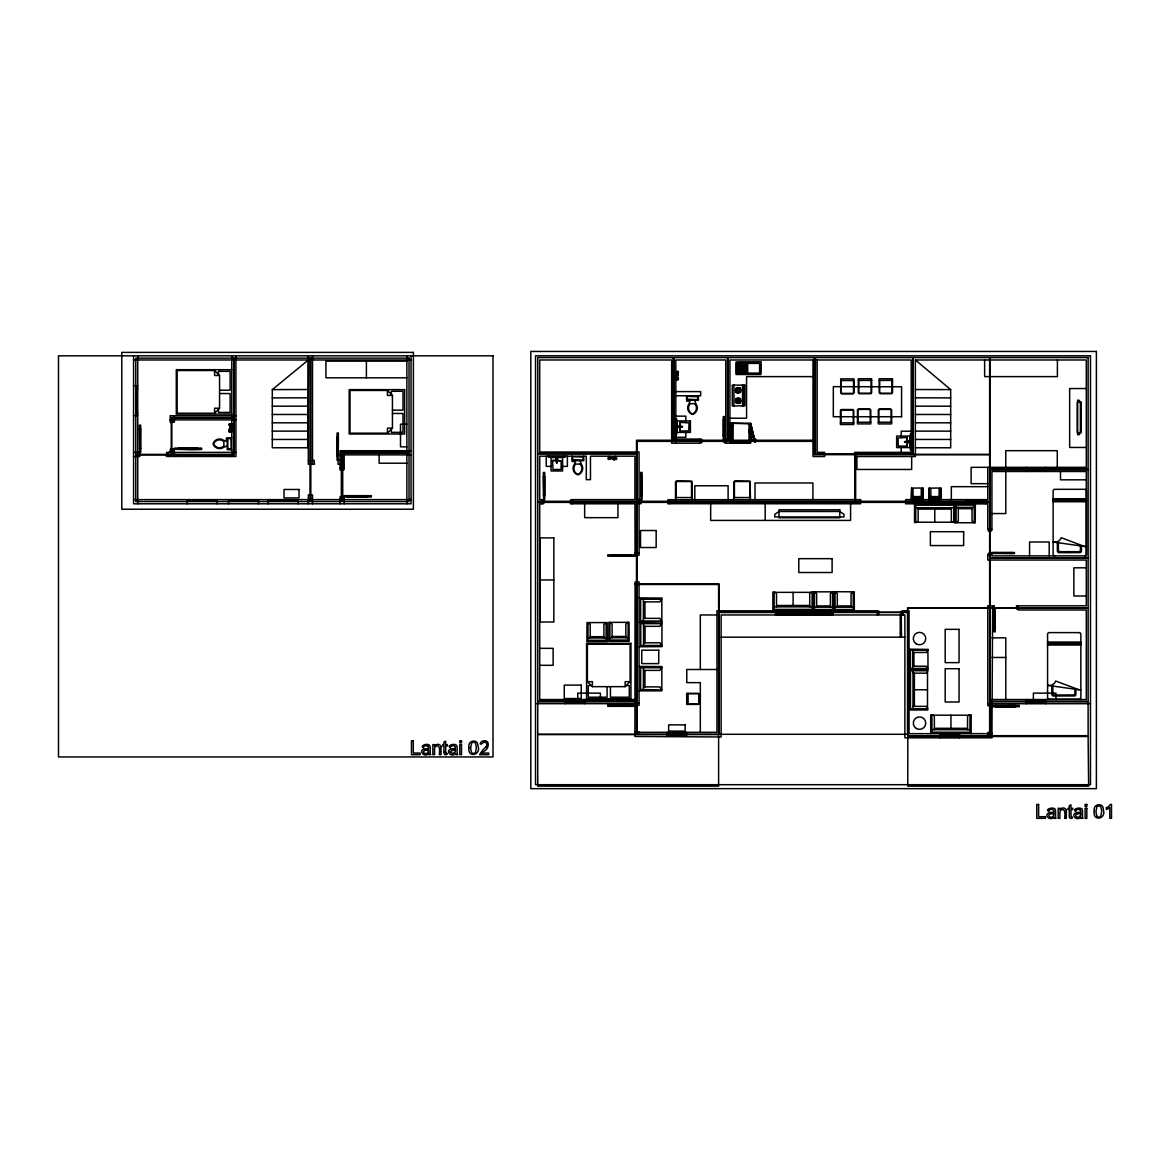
<?xml version="1.0" encoding="UTF-8"?>
<svg xmlns="http://www.w3.org/2000/svg" width="1170" height="1170" viewBox="0 0 1170 1170"><rect width="100%" height="100%" fill="white"/><g stroke="black" fill="none" stroke-linecap="round" stroke-linejoin="round"><path stroke-width="1.5" d="M912.98 708.757L912.98 670.746M914.37 706.358L914.384 673.159M914.53 522.683L914.53 503.773M915.744 522.683L915.759 505.191L953.769 505.206L953.755 522.683M918.157 507.707L918.157 521.162L917.061 522.215M927.488 708.771L927.503 670.746M930.72 733.634L930.72 714.738M931.934 714.738L931.934 732.215L969.945 732.23L969.959 714.738M934.347 729.7L934.347 716.289L933.25 715.192M934.757 522.229L934.757 509.111M950.947 728.31L950.947 715.192M951.356 507.721L951.356 521.177L952.482 522.229M954.983 522.683L954.983 503.787L955.13 522.888L956.095 522.61L956.095 505.089L974.244 505.089L974.244 522.61L975.21 522.888L975.356 503.787M967.546 729.714L967.546 716.259L968.687 715.206M971.158 733.648L971.173 714.738M927.488 672.063L926.406 673.159L912.98 673.159M739.659 401.164L738.431 399.248M556.101 458.933L557.534 458.64L557.242 461.96L556.101 458.655L557.578 458.713M552.533 460.6L553.03 469.579L561.059 469.404L561.205 460.834L552.62 460.453L561.191 460.673M738.065 391.774C733.751 388.63 742.701 388.835 738.431 391.774M606.148 622.645L606.133 640.283L587.984 640.283L587.984 622.762L587.018 622.484L586.872 641.584L607.245 641.584L607.172 622.557L587.954 622.615M813.325 591.976L813.325 610.813L813.472 591.698L814.452 591.976L814.452 609.497L832.587 609.497L832.587 591.976L833.567 591.698L833.698 610.813M922.677 488.036L922.589 498.727L911.708 498.727L911.664 488.095L923.057 488.007L923.262 499.502L911.035 499.502L911.62 488.036M940.475 488.095L940.431 498.727L929.55 498.727L928.965 488.036L928.878 499.502L941.104 499.502L941.016 488.036L929.536 488.124M231.777 424.008L229.495 424.286M678.103 372.806C675.075 373.771 675.075 371.036 678.103 371.972M575.625 460.688L574.499 464.08A6.859 6.859 0 0 0 577.293 474.698A2.252 2.252 0 0 0 578.477 474.698A6.859 6.859 0 0 0 581.271 464.08L580.144 460.688M690.227 400.272L689.101 403.65A6.859 6.859 0 0 0 691.894 414.282A2.252 2.252 0 0 0 693.064 414.282A6.859 6.859 0 0 0 695.857 403.65L694.731 400.272M739.513 401.178L738.211 402.041L737.115 401.076M738.372 399.379L736.968 401.091M557.359 459.152C556.861 456.007 556.364 463.481 557.432 459.342M428.235 751.974C426.333 756.273 420.176 750.921 425.719 750.292A13.864 13.864 0 0 0 428.512 749.678L428.498 750.262A4.373 4.373 0 0 1 428.264 751.988M1053.819 813.325A13.864 13.864 0 0 1 1051.026 813.881C1045.688 814.437 1051.216 820.053 1053.541 815.607M1080.744 813.896L1080.744 813.282A13.864 13.864 0 0 1 1077.95 813.881C1072.597 814.437 1078.17 819.951 1080.466 815.607M628.173 622.235L628.027 640.048L609.877 640.048L609.877 622.513L608.912 622.235L608.766 641.35L629.138 641.35L629.065 622.308L609.848 622.381M1080.363 815.782L1080.422 815.695A4.373 4.373 0 0 0 1080.685 813.91M680.94 426.246L682.578 426.684L680.955 427.138M906.063 442.304L904.454 441.763L906.077 441.368M471.642 743.169L470.764 747.03A23.576 23.576 0 0 0 470.808 749.414L471.554 752.383A2.501 2.501 0 0 0 475.62 752.456M475.503 752.383L476.292 748.654A24.307 24.307 0 0 0 476.248 746.27L475.503 743.301A2.413 2.413 0 0 0 471.51 743.067M485.813 747.06C488.08 745.334 486.574 741.341 483.619 742.248C481.206 745.334 478.223 744.471 482.04 741.239C490.713 738.255 489.586 749.707 483.122 751.667A6.727 6.727 0 0 0 481.908 753.027L488.724 753.041L488.724 754.679L479.554 754.679L483.108 749.56A25.652 25.652 0 0 0 485.842 747.074M556.408 461.872L556.847 462.867L557.242 461.858M556.394 461.521L556.847 463.159L557.271 461.521M214.578 413.244L219.565 408.242L219.565 375.511L214.578 370.524L177.123 370.524L177.123 413.244L214.578 413.244L214.578 408.242L219.565 408.242M387.445 433.178L392.447 428.176L392.447 395.445L387.445 390.458L350.005 390.458L350.005 433.178L387.445 433.178L387.445 428.176L392.447 428.176M735.988 392.564L736.793 391.774M739.718 388.835L740.522 388.045M735.988 402.977L736.793 402.173M739.718 399.248L740.522 398.443M639.2 646.791L662.132 646.615L661.796 645.445L640.765 645.445L640.765 623.668L661.796 623.668L661.664 622.338M625.131 686.658L630.118 681.671L630.118 644.217L587.398 644.217L587.398 681.671L592.4 686.658L625.131 686.658L625.131 681.671L630.118 681.671M905.755 442.231C908.139 444.293 910.991 440.447 908.812 442.553M272.303 389.61L308.368 359.98L307.988 447.774L272.303 447.774L272.303 389.61L308.236 389.522M678.308 427.43L682.271 426.553L677.971 426.026M905.565 441.485C902.245 442.786 910.86 440.622 908.827 441.09M680.062 422.355L680.223 431.043L688.823 430.896L688.998 422.867L680.106 422.341L680.121 431.057M678.761 426.085C682.914 427.693 674.227 427.489 678.659 426.202M639.069 622.338L662.074 621.928L661.664 621.007L640.634 621.007L640.634 599.23L661.664 599.23L662.001 598.06L639.069 597.885M661.928 623.654L661.957 645.489M639.069 690.856L661.664 690.856L662.074 689.934L640.634 689.51L640.634 667.748L661.664 667.748L662.001 666.578L639.069 666.403M927.942 709.985L909.031 709.985L909.046 669.533L928.088 669.459L927.883 668.421L910.348 668.421L910.348 650.271L927.883 650.271L928.205 649.394L909.046 649.16M906.896 446.179L907.174 437.638L906.911 446.194L898.209 446.048L898.033 438.004L906.925 437.478M908.286 441.397L909.265 441.675L908.476 442.172M227.258 446.048L223.88 447.174A6.859 6.859 0 0 1 213.247 444.381A2.252 2.252 0 0 1 213.247 443.211A6.859 6.859 0 0 1 223.88 440.417L227.258 441.543M753.86 441.192L754.665 440.988L750.189 424.257L749.385 424.476L753.86 441.192L751.535 441.397L749.092 431.35M609.892 456.943L609.468 457.836M927.883 650.271L928.015 668.45M810.839 592.356L809.713 593.38L809.713 606.879M908.198 441.412L906.194 441.982L908.256 442.421M425.471 748.888L424.885 748.976A8.19 8.19 0 0 0 423.862 749.166C418.392 749.955 424.066 758.467 428.644 753.451A3.671 3.671 0 0 0 428.98 754.694L430.765 754.679A3.715 3.715 0 0 1 430.297 753.29A15.4 15.4 0 0 1 430.253 752.222M452.395 748.888L451.81 748.976A8.19 8.19 0 0 0 450.801 749.166C444.863 751.008 451.796 758.131 455.569 753.451A3.671 3.671 0 0 0 455.905 754.694L457.689 754.679A3.715 3.715 0 0 1 457.236 753.29A15.4 15.4 0 0 1 457.178 752.222L457.148 747.674A7.386 7.386 0 0 0 457.06 746.548C456.622 742.072 445.478 745.612 450.406 747.732M1050.777 812.536L1050.09 812.623A8.19 8.19 0 0 0 1049.168 812.799C1043.187 814.89 1050.338 821.691 1053.951 817.084A3.671 3.671 0 0 0 1054.287 818.327L1056.071 818.327A3.715 3.715 0 0 1 1055.618 816.923A15.4 15.4 0 0 1 1055.559 815.856L1055.53 811.322A7.386 7.386 0 0 0 1055.442 810.181C1055.589 806.057 1043.903 808.85 1048.773 811.366M1077.702 812.536L1077.014 812.623A8.19 8.19 0 0 0 1076.107 812.799C1070.243 814.437 1076.97 821.852 1080.875 817.084A3.671 3.671 0 0 0 1081.212 818.327L1082.996 818.327A3.715 3.715 0 0 1 1082.543 816.923A15.4 15.4 0 0 1 1082.484 815.856L1082.455 811.322A7.386 7.386 0 0 0 1082.382 810.181C1082.718 806.159 1070.813 808.748 1075.713 811.366M753.816 440.944L751.798 441.075L749.063 430.034M272.303 397.888L308.207 397.844M133.57 359.98L411.036 359.98M675.821 443.196L675.821 359.98L725.751 359.98L725.751 443.196L729.919 443.196L729.919 359.98L911.211 359.98L911.211 452.351L854.583 452.351L854.583 456.519L915.364 456.519L915.364 359.98L1086.301 359.98L1086.301 467.327L971.129 467.327L971.129 483.663L987.772 483.663M406.867 361.164L325.947 361.164L325.947 377.808L406.867 377.808M737.407 362.568L759.593 362.568M758.774 363.402L737.246 363.402L737.246 373.113L758.774 373.113M737.246 365.201L746.548 365.201M737.246 365.479L746.548 365.479M737.246 366.4L746.548 366.4M737.246 366.678L746.548 366.678M737.246 367.512L746.548 367.512M737.246 367.789L746.548 367.789M737.246 368.682L746.548 368.682M737.246 368.945L746.548 368.945M231.777 369.691L176.29 369.691L176.29 414.078L231.777 414.078M737.246 369.779L746.548 369.779M737.246 370.056L746.548 370.056M737.246 370.89L746.548 370.89M737.246 371.168L746.548 371.168M676.816 371.694L678.381 371.694L678.381 373.084L676.816 373.084M737.246 372.002L746.548 372.002M737.246 372.279L746.548 372.279L746.548 364.236M675.295 372.382L678.103 372.382M676.494 373.947A5.821 5.821 0 0 0 678.176 373.786L678.176 374.853A5.821 5.821 0 0 0 676.494 374.692L676.626 372.66M737.407 373.947L759.593 373.947M675.821 374.809L677.722 374.809L677.722 376.418L675.821 376.418M219.565 375.511L214.578 375.511L214.578 370.524M813.004 376.623L746.562 376.623L746.562 418.231L729.919 418.231M676.816 378.144L678.381 378.144L678.381 379.519L676.816 379.519M676.816 379.109C674.768 380.133 675.836 376.798 678.103 378.422M675.295 378.831L678.103 378.831M676.816 379.241L678.103 379.241M840.718 380.557L854.027 380.557M858.327 380.411L871.65 380.411M879.211 380.411L892.52 380.411M743.242 385.515L744.076 385.515M133.57 385.705L137.738 385.705M136.071 388.191L137.738 388.191M1086.301 388.542L1069.658 388.542L1069.658 447.452L1086.301 447.452M219.565 390.21L230.11 390.21L230.11 371.358L218.454 371.358L218.454 374.4M675.821 391.599L700.654 391.599L700.654 395.767L675.821 395.767M859.16 393.222L870.816 393.222M880.045 393.222L891.686 393.222M841.552 393.369L853.193 393.369M219.565 393.544L230.11 393.544L230.11 412.41L218.454 412.41L218.454 409.354M859.16 393.72L870.816 393.72M880.045 393.72L891.686 393.72M841.552 393.866L853.193 393.866M392.447 395.445L387.445 395.445L387.445 390.458M743.242 405.493L744.076 405.493M272.303 406.195L308.178 406.166M858.283 408.93L869.924 408.93M879.153 408.93L890.809 408.93M841.259 409.529L852.915 409.529M858.283 409.427L869.924 409.427M879.153 409.427L890.809 409.427M841.259 410.041L852.915 410.041M392.447 410.143L402.992 410.143L402.992 391.292L391.336 391.292L391.336 394.334M136.071 413.171L137.738 413.171M392.447 413.478L402.992 413.478L402.992 432.344L391.336 432.344L391.336 429.288M272.303 414.487L308.134 414.487M915.364 414.487L950.683 414.487M133.57 415.657L137.738 415.657M235.93 415.73L170.206 415.73L170.206 420.483L174.359 420.483M675.821 416.154L685.81 416.154L685.81 420.922M675.821 418.918L676.655 418.918L676.655 434.523L675.821 434.523M170.206 419.898L235.93 419.898M723.265 419.869L724.376 419.869M857.449 422.238L870.758 422.238M878.319 422.238L891.642 422.238M272.303 422.809L308.105 422.809M840.426 422.853L853.749 422.853M915.364 422.809L950.683 422.809M750.54 423.876L730.226 423.218L750.54 423.218L750.54 443.181L730.226 443.181L750.54 442.523M230.782 424.008L229.218 424.008L229.218 425.397L230.782 425.397M406.867 424.213L400.491 424.213L400.491 446.823L406.867 446.823M229.495 424.71L232.303 424.71M229.495 425.119L231.777 425.397M733.122 425.529L732.113 425.529L732.113 440.841L733.122 440.841M230.782 425.675L229.495 425.675L229.495 423.73L230.782 423.73L230.973 427.123M231.777 427.123L229.861 427.123L229.861 428.732L231.777 428.732M231.104 428.849A5.821 5.821 0 0 1 229.408 428.673L229.408 429.756A5.821 5.821 0 0 1 231.104 429.595L231.104 428.732M139.391 429.141L140.722 429.141M230.782 430.18L229.495 430.18L229.495 432.125L230.782 432.125L230.973 429.58M230.782 430.458L229.218 430.458L229.218 431.847L230.782 431.847M231.777 430.458L230.782 430.867M229.495 430.735L230.782 430.735M229.495 431.145L232.303 431.145M272.303 431.13L308.061 431.13M911.211 431.203L901.222 431.203L901.222 436.074M915.364 431.13L950.683 431.13M230.782 431.423L231.777 431.847M229.495 431.569L230.782 431.569M911.211 433.982L910.377 433.982L910.377 449.572L911.211 449.572M723.265 435.957L724.376 435.957L724.128 419.869M337.048 436.995L338.379 436.995M675.821 437.302L685.81 437.302L685.81 432.432M231.777 437.887L227.258 437.887L227.258 449.719L231.777 449.719M675.821 439.042L700.245 439.042L700.245 443.196L671.668 443.196L671.668 359.98L539.706 359.98L539.706 452.015L639.069 452.015L639.069 555.194L636.407 555.194M227.258 439.291L226.41 438.165L226.41 439.847L227.258 439.847M700.245 439.291L701.634 439.291L701.912 440.403L701.912 442.611L700.245 442.611M725.766 439.291L723.265 439.291L723.265 425.134M272.303 439.452L308.032 439.452M915.364 439.452L950.683 439.452M725.766 442.611L724.098 442.611L724.376 416.535L723.265 416.535L723.265 424.856M915.364 447.774L950.683 447.774L950.683 389.61L915.364 359.98M139.391 448.446L140.722 448.446M178.366 448.403L197.671 448.403M178.366 449.148L197.671 449.28L197.671 448.11M411.036 450.713L340.031 450.713L340.119 470.018L342.781 470.018M174.359 451.108L170.206 451.108L170.206 452.351M133.57 452.351L140.722 452.439L140.722 425.134L139.391 425.134L139.727 456.432L133.57 456.519M235.93 452.351L166.696 452.439L166.359 456.432L235.93 456.519L235.93 355.812M340.031 454.881L411.036 454.881M337.048 456.3L338.379 456.3M608.78 456.856L609.614 456.856M615.23 456.856L616.049 456.856M611.617 457.104L608.502 456.943L608.912 457.836M613.226 457.104L616.327 456.943L616.049 459.123M613.226 457.528L616.605 457.836L616.605 459.123L614.674 459.123L614.674 457.836M611.617 457.66L608.224 457.836L608.224 459.123L610.17 459.123L610.17 457.836M613.168 459.21L614.235 459.927L613.168 459.21A5.821 5.821 0 0 0 613.329 457.528M312.492 460.293L314.16 460.293L314.496 464.285L308.339 464.285L308.339 355.812M340.046 460.293L337.048 460.293L337.048 433.002L338.379 433.002L338.379 442.991M308.339 460.79L312.492 460.79M406.867 463.203L379.124 463.203L379.124 454.881M340.046 464.285L338.042 464.285L338.379 443.313M340.031 464.534L344.199 464.534M551.085 466.391L546.229 466.391L546.229 456.402L567.377 456.402L567.377 466.391L562.594 466.391M1026.28 467.751L1045.702 467.751M340.031 468.029L344.199 468.029M342.781 469.682L344.112 469.682L344.199 450.713M1026.28 471.071L1045.702 471.071M543.363 476.483L544.693 476.483M640.736 476.409L642.067 476.409M1086.301 479.817L1060.503 479.817L1060.503 471.495M676.567 481.528L691.134 481.528M734.818 481.528L749.385 481.528M987.772 486.676L951.327 486.676L951.327 499.619M911.708 488.46L913.024 489.089L913.024 497.338M922.589 488.46L921.273 489.089L921.273 497.338M929.55 488.46L930.867 489.089L930.867 497.338M940.431 488.46L939.115 489.089L939.115 497.338M543.363 495.802L544.693 495.802M640.736 495.714L642.067 495.714M348.104 495.948L367.409 495.948M913.024 496.577L921.273 496.577M930.867 496.577L939.115 496.577M342.781 496.65L340.119 496.65L340.031 503.787M348.104 496.811L367.409 496.68M342.781 496.987L361.091 496.987M361.413 496.987L371.402 496.987L371.402 495.656L344.112 495.656L344.199 503.787M675.529 497.542L692.172 497.542M733.78 497.542L750.423 497.542M911.708 497.338L922.589 497.338M929.55 497.338L940.431 497.338M340.031 498.654L344.199 498.654M1053.117 498.742L1086.418 498.742M133.57 499.619L411.036 499.619M639.069 499.619L642.067 499.707L642.067 482.727M1053.117 499.736L1086.418 499.736M541.695 499.795L544.693 499.795L544.693 482.815M572.32 499.795L570.667 499.795L570.331 503.787L634.915 503.787L635.076 556.189L607.786 556.189L607.786 554.858L617.76 554.858M966.391 500.043L985.798 500.043M1053.117 500.731L1086.418 500.731M187.258 501.286L217.21 501.286M228.545 501.286L258.497 501.286M268.252 501.286L298.218 501.286M1053.117 501.74L1086.418 501.74M966.391 503.363L985.798 503.363M639.069 503.7L641.072 503.7L640.736 472.417L642.067 472.417L642.067 482.391M956.095 507.385L974.244 507.385M915.744 507.707L953.769 507.721M958.303 508.672L972.036 508.672M918.157 509.111L951.356 509.111M991.926 513.557L1005.805 513.557L1005.805 471.495M915.744 522.215L953.755 522.229M956.095 522.186L958.303 521.162L958.303 507.385M974.244 522.186L972.036 521.162L972.036 507.385M956.065 522.756L974.274 522.756M995.012 552.708L1011.099 552.708M634.915 553.191L639.069 553.191M995.012 553.308L1011.099 553.308M618.096 554.858L636.407 554.858M611.778 555.033L631.083 555.033M611.778 555.165L631.083 555.165M631.083 555.896L611.778 556.028L611.778 554.858M1086.301 567.816L1073.87 567.816L1073.87 596.013L1086.301 596.013M539.97 579.954L553.834 579.954M636.407 581.826L639.069 581.826L639.069 705.334L636.407 705.334M636.407 582.163L635.076 582.163L634.915 736.471L721.129 736.968L721.129 614.967L904.878 614.967L904.878 737.802L991.926 737.802L992.643 605.811M634.915 583.83L639.069 583.83M814.422 591.844L832.63 591.844M833.976 610.813L834.122 591.698L853.281 591.844M814.452 592.4L816.645 593.439L816.645 607.201M832.587 592.4L830.393 593.439L830.393 607.201M835.102 592.4L837.296 593.439L837.296 607.201M853.237 592.4L851.043 593.439L851.043 607.201M774.101 592.371L812.112 592.356M643.398 601.877L659.909 601.877L661.167 599.23M776.514 605.49L809.713 605.475M816.645 605.928L830.393 605.928M837.296 605.928L851.043 605.928M774.101 606.879L812.112 606.864M814.452 607.201L832.587 607.201M835.102 607.201L853.237 607.201M992.643 609.146L995.129 609.146L995.129 631.888L994.032 631.888L994.032 608.034M1018.163 609.146L1016.774 609.146L1016.774 608.034M877.339 611.135L879.006 611.135L878.728 614.469L877.339 614.469M902.86 611.135L901.207 611.135L901.47 637.211M775.549 611.223L832.967 611.223M994.032 612.466L995.129 612.466M775.549 614.557L832.967 614.557M902.86 614.469L900.373 614.469L900.373 637.211M716.961 614.967L700.318 614.967L700.318 669.503M900.373 617.804L901.47 617.804M643.398 618.36L659.909 618.36L661.167 621.007M609.877 622.937L612.085 623.976L612.085 637.738M628.027 622.937L625.818 623.976L625.818 637.738M587.984 623.171L590.192 624.21L590.192 637.986M606.133 623.171L603.925 624.21L603.925 637.986M643.529 626.316L660.041 626.316L661.284 623.668M994.032 628.568L995.129 628.568M900.373 633.891L901.47 633.891M612.085 636.465L625.818 636.465M590.192 636.699L603.925 636.699M721.129 637.167L904.878 637.167M609.877 637.738L628.027 637.738M991.926 637.84L1005.805 637.84L1005.805 699.528M587.984 637.986L606.133 637.986M1047.574 642.037L1080.861 642.037M643.529 642.798L660.041 642.798L661.284 645.445M1047.574 643.047L1080.861 643.047M1047.574 644.041L1080.861 644.041M1047.574 645.036L1080.861 645.036M539.706 648.341L553.132 648.341L553.132 665.306L539.706 665.306M912.658 652.48L926.421 652.48L927.459 650.271M991.926 657.467L1005.805 657.467M912.658 666.213L926.421 666.213L927.459 668.421M716.961 669.503L686.775 669.503L686.775 682.636L700.318 682.636L700.318 732.318M643.398 670.381L659.909 670.381L661.167 667.748M927.956 670.746L910.479 670.746L910.465 708.757L927.942 708.771M587.398 681.671L592.4 681.671L592.4 686.658M591.289 685.561L588.232 685.561L588.232 697.203L607.098 697.203L607.098 686.658M626.242 685.561L629.299 685.561L629.299 697.203L610.433 697.203L610.433 686.658M643.398 686.878L659.909 686.878L661.167 689.51M914.37 689.759L927.488 689.759M698.505 693.327L686.702 693.327L686.702 704.413L698.505 704.413M688.092 693.737L698.505 693.737M634.915 699.528L539.706 699.528L539.706 503.787L543.699 503.787L543.363 482.815M991.926 699.528L1086.301 699.528L1086.301 609.979L1018.163 609.979L1018.163 605.811M565.388 699.938L584.81 699.938M1026.28 699.938L1045.702 699.938M565.388 703.272L584.81 703.272M1026.28 703.272L1045.702 703.272M634.915 703.331L639.069 703.331M535.538 703.682L634.915 703.682M1090.469 703.682L987.772 703.77L987.772 605.811L994.31 605.811L994.31 608.034M688.092 704.004L698.505 704.004M617.76 704.998L607.786 704.998L607.786 706.329L617.76 706.329M618.096 704.998L636.407 704.998M611.778 705.159L631.083 705.159M611.778 705.291L631.083 705.291M990.595 705.422L1008.906 705.422M1009.242 705.422L1019.231 705.422L1019.231 706.753L1009.242 706.753M995.919 705.729L1015.238 705.598M990.595 705.759L987.933 705.759L987.933 703.77M611.778 706.153L631.083 706.022M618.096 706.329L635.076 706.329M912.98 706.358L926.435 706.358L927.488 707.499M995.919 706.461L1015.238 706.461M995.919 706.592L1015.238 706.592M991.926 706.753L1008.906 706.753M931.934 715.192L969.959 715.206M934.347 728.31L967.546 728.31M931.934 729.7L969.945 729.714M636.407 731.952L639.069 731.952L639.069 733.956L635.076 733.956M635.076 732.288L636.407 732.288M639.069 732.318L716.961 732.318L716.961 610.813L877.339 610.813L877.339 614.967M990.595 732.391L987.933 732.391L987.933 734.394L991.926 734.394M667.09 732.727L686.512 732.727M990.595 732.727L991.926 732.727M634.915 733.283L639.069 733.283M987.772 733.648L909.046 733.648L909.046 610.813L902.86 610.813L902.86 614.967M940.022 734.058L959.444 734.058M667.09 736.062L686.512 736.062M940.022 737.378L959.444 737.378M915.364 397.844L950.683 397.888M915.364 406.166L950.683 406.195M915.364 389.522L950.683 389.61M775.374 592.371L776.5 593.424L776.514 606.879M423.467 747.732C418.699 745.816 429.288 741.882 430.121 746.548A7.386 7.386 0 0 1 430.209 747.674L430.238 752.222M1086.418 546.712L1053.117 542.017A6.757 6.757 0 0 0 1061.234 537.717L1084.488 546.448M1080.861 690.022L1047.574 685.327A6.757 6.757 0 0 0 1055.676 681.028L1078.93 689.744M614.952 456.943L615.23 459.123M1071.354 816.762C1074.747 817.099 1070.345 819.994 1069.468 817.391A8.482 8.482 0 0 1 1069.307 815.388L1069.263 809.596L1068.005 809.596L1068.005 808.28L1069.263 808.28L1069.263 805.794L1070.945 804.77L1070.945 808.28L1072.656 808.28L1072.656 809.596L1070.945 809.596L1071.047 816.411M446.004 753.085C449.777 753.699 444.6 756.215 444.132 753.685A8.482 8.482 0 0 1 444 751.74M735.988 388.045L736.793 388.835M739.718 391.774L740.522 392.564M735.988 398.443L736.793 399.248M739.718 402.173L740.522 402.977M1096.86 816.031L1096.114 813.048A23.576 23.576 0 0 1 1096.085 810.664L1096.948 806.803A2.413 2.413 0 0 1 1100.809 806.934L1101.555 809.918A24.307 24.307 0 0 1 1101.584 812.302L1100.809 816.016A2.501 2.501 0 0 1 1096.743 816.104M835.029 591.771L835.102 609.497L853.237 609.497L853.237 591.976L854.217 591.698L854.349 610.813M445.726 752.749L445.638 745.963L447.349 745.963L447.349 744.632L445.638 744.632L445.638 741.122L443.942 742.146L443.942 744.632L442.699 744.632L442.699 745.963L443.942 745.963L443.942 751.74M812.112 591.903L812.112 609.38L774.101 609.394L774.101 591.918M793.099 592.371L793.114 605.475M772.887 591.918L772.887 610.813M1106.396 807.885L1106.396 809.523A10.574 10.574 0 0 0 1109.789 807.461L1109.803 818.327L1111.5 818.327L1111.5 804.404L1110.403 804.404A8.556 8.556 0 0 1 1106.337 807.724M1081.431 546.01L1081.416 551.509L1080.451 552.649L1058.528 552.693L1057.388 551.553L1057.373 542.631M1080.422 545.878L1080.407 550.602L1079.413 551.655L1059.479 551.684L1058.397 550.543L1058.382 542.763M1075.873 689.32L1075.859 694.848L1074.938 695.945L1053.015 696.004L1051.83 694.761L1051.83 685.927M1074.879 689.174L1074.85 693.898L1073.899 694.951L1053.98 694.995L1052.839 693.854L1052.824 686.073M1057.402 359.98L1057.402 376.623L984.628 376.623L984.628 359.98M1057.27 467.327L1057.27 450.684L1005.761 450.684L1005.761 467.327M1055.998 699.528L1055.998 693.137L1033.388 693.137L1033.388 699.528M1053.804 813.282L1053.804 813.896A4.373 4.373 0 0 1 1053.585 815.622M1049.197 555.882L1049.197 542.017L1029.571 542.017L1029.571 555.882M1045.702 467.327L1045.702 471.495M1045.702 699.528L1045.702 703.682M1044.313 467.751L1044.313 468.585M1044.313 703.272L1044.313 702.439L1027.669 702.439L1027.669 703.272M1044.035 468.585L1044.035 471.071M1044.035 699.938L1044.035 702.439M1041.534 467.751L1041.534 468.585M1041.534 702.439L1041.534 703.272M1030.448 467.751L1030.448 468.585M1030.448 702.439L1030.448 703.272M1027.947 468.585L1027.947 471.071M1027.947 699.938L1027.947 702.439M1027.669 467.751L1027.669 468.585M1026.28 467.327L1026.28 471.495M1026.28 699.528L1026.28 703.682M1016.496 608.034L1016.496 605.811L1086.301 605.811L1086.301 560.035L987.772 560.035L987.772 554.946L991.926 554.946L991.926 555.882L1086.301 555.882L1086.301 471.495L991.926 471.495L991.926 529.425L987.772 529.425L987.772 503.787L905.638 503.787L905.638 499.619L987.772 499.619L987.772 467.327M1015.238 705.422L1015.238 706.753M1011.099 552.459L1011.099 553.571M995.919 705.422L995.919 706.753M995.012 552.459L995.012 553.571M994.88 612.466L994.88 628.568M994.281 612.466L994.281 628.568M991.677 529.425L991.677 530.814L990.566 531.092L988.357 531.092L988.357 529.425M991.677 554.946L991.677 552.459L1014.434 552.459L1014.434 553.571L988.357 553.293L988.357 554.946M985.798 499.619L985.798 503.787M984.423 500.043L984.423 500.877L967.765 500.877L967.765 500.043M984.145 500.877L984.145 503.363M981.645 500.043L981.645 500.877M970.544 500.043L970.544 500.877M968.043 500.877L968.043 503.363M966.391 499.619L966.391 503.787M959.444 733.634L959.444 737.802M958.054 736.559L958.054 737.378M957.777 734.058L957.777 736.559M955.29 736.559L955.29 737.378M944.19 736.559L944.19 737.378M941.689 734.058L941.689 736.559M941.411 736.559L941.411 737.378M940.022 733.634L940.022 737.802M913.931 652.48L913.931 666.213M912.658 650.271L912.658 668.421M911.664 456.519L911.664 469.462L856.864 469.462L856.864 456.519M901.222 447.584L901.222 452.351M901.222 617.804L901.222 633.891M900.622 617.804L900.622 633.891M892.52 392.886L892.52 378.744L879.211 378.744L879.211 392.886M892.023 380.411L892.023 392.886M891.642 409.763L891.642 423.906L878.319 423.906L878.319 409.763M891.145 409.763L891.145 422.238M879.708 380.411L879.708 392.886M878.831 409.763L878.831 422.238M871.65 392.886L871.65 378.744L858.327 378.744L858.327 392.886M871.153 380.411L871.153 392.886M870.758 409.763L870.758 423.906L857.449 423.906L857.449 409.763M870.261 409.763L870.261 422.238M858.824 380.411L858.824 392.886M857.946 409.763L857.946 422.238M854.027 393.032L854.027 378.89L840.718 378.89L840.718 393.032M853.53 380.557L853.53 393.032M853.749 410.363L853.749 424.52L840.426 424.52L840.426 410.363M853.252 410.363L853.252 422.853M850.59 503.787L850.59 520.431L710.673 520.431L710.673 503.787M841.215 380.557L841.215 393.032M840.923 410.363L840.923 422.853M832.967 610.813L832.967 614.967M831.577 614.557L831.577 613.723L814.101 613.723L814.101 614.557M831.3 610.813L831.3 614.967M828.799 613.723L828.799 614.557M817.157 359.98L817.157 452.351L824.616 452.351L824.616 456.519L813.004 456.519L813.004 359.98M816.879 613.723L816.879 614.557M814.379 611.223L814.379 613.723M812.931 499.619L812.931 482.976L755.016 482.976L755.016 499.619M812.989 614.557L812.989 613.723L795.512 613.723L795.512 614.557M812.711 611.223L812.711 613.723M810.225 613.723L810.225 614.557M798.291 613.723L798.291 614.557M795.79 611.223L795.79 613.723M794.401 614.557L794.401 613.723L776.924 613.723L776.924 614.557M794.123 610.813L794.123 613.723M791.637 613.723L791.637 614.557M779.703 613.723L779.703 614.557M777.202 611.223L777.202 613.723M775.549 610.813L775.549 614.967M765.195 503.787L765.195 520.431M760.427 363.402L760.427 373.113M759.593 364.236L759.593 372.279M750.423 499.619L750.145 481.236L734.818 480.899L733.795 481.865L733.78 499.619M749.809 481.938L749.809 497.542M749.063 423.862L749.063 442.509M747.659 364.236L747.659 372.279M744.354 385.793L744.354 405.215M744.047 393.705L744.047 397.244M743.257 393.705L743.257 397.244M742.965 385.793L742.965 405.215M742.555 385.105L742.555 405.902M736.573 363.402L736.573 373.113M734.409 481.938L734.409 497.542M733.956 385.105L733.956 405.902M733.122 423.862L733.122 442.509M730.899 423.876L730.899 442.523M730.563 423.876L730.563 442.523M728.106 499.619L728.106 485.755L694.819 485.755L694.819 499.619M723.513 419.869L723.411 435.957M699.192 694.015L699.192 703.726M698.783 694.015L698.783 703.726M698.388 395.767L698.388 400.272L686.556 400.272L686.556 395.767M692.172 499.619L691.894 481.236L676.567 480.899L675.529 481.865L675.529 499.619M691.543 481.938L691.543 497.542M688.53 400.272L688.53 401.12L686.834 401.12L687.96 400.272M688.092 693.327L688.092 704.413M686.512 732.318L686.512 736.471M685.123 736.062L685.123 735.228L668.479 735.228L668.479 736.062M684.845 732.727L684.845 735.228M682.359 735.228L682.359 736.062M678.176 373.786L678.176 374.853M676.626 376.418L676.626 378.553M676.07 372.66L676.07 374.809M676.07 376.418L676.07 378.553M676.143 481.938L676.143 497.542M671.258 735.228L671.258 736.062M669.693 499.619L669.693 503.787M668.757 732.727L668.757 735.228M667.09 732.318L667.09 736.471M661.825 599.186L661.825 621.036M661.825 667.704L661.825 689.554M644.933 601.877L644.933 618.36M645.05 626.316L645.05 642.798M644.933 670.381L644.933 686.878M643.529 623.668L643.529 645.445M643.398 599.23L643.398 621.007M643.398 667.748L643.398 689.51M641.906 476.409L641.76 495.714M641.028 476.409L641.028 495.714M631.083 554.858L631.083 556.189M631.083 704.998L631.083 706.329M617.935 503.787L617.935 517.652L584.649 517.652L584.649 503.787M616.327 457.836L616.327 459.4L614.952 459.4L614.952 457.836M615.639 456.329L615.639 459.123M613.226 456.856L613.226 458.757L611.617 458.757L611.617 456.856M611.778 704.998L611.778 706.329M609.892 457.836L609.892 459.4L608.502 459.4L608.502 457.836M609.614 457.836L609.614 459.123M609.19 456.329L609.19 459.123M608.78 457.836L608.78 459.123M600.385 699.528L600.385 693.137L577.775 693.137L577.775 699.528M584.81 699.528L584.81 703.682M583.801 456.183L583.801 460.688L571.969 460.688L571.969 456.183M583.42 703.272L583.42 702.439L566.777 702.439L566.777 703.272M583.143 699.938L583.143 702.439M580.642 702.439L580.642 703.272M573.943 460.688L573.943 461.536L572.247 461.536L573.373 460.688M572.32 503.787L572.32 499.619L634.915 499.619L634.915 456.183L590.47 456.183L590.47 479.656L586.302 479.656L586.302 456.183L539.706 456.183L539.706 499.619L541.695 499.619L541.695 503.787M569.556 702.439L569.556 703.272M567.055 699.938L567.055 702.439M565.388 699.528L565.388 703.682M564.598 456.402L564.598 457.236L548.993 457.236L548.993 456.402M544.693 482.479L544.693 472.49L543.363 472.49L543.363 482.479M544.533 476.483L544.533 495.802M544.401 476.483L544.401 495.802M543.538 476.483L543.67 495.802M411.036 355.812L411.036 503.787L133.57 503.787L133.57 355.812M406.867 355.812L406.867 503.787M367.409 495.656L367.409 496.987M366.4 361.164L366.4 377.808M348.104 495.656L348.104 496.987M338.203 436.995L338.071 456.3M337.34 436.995L337.34 456.3M312.492 355.812L312.492 464.285M312.492 503.787L312.492 494.91L308.339 494.91L308.339 503.787M298.218 499.619L298.218 503.787M295.717 499.619L295.717 501.286M270.753 499.619L270.753 501.286M268.252 499.619L268.252 503.787M258.497 499.619L258.497 503.787M256.011 499.619L256.011 501.286M231.777 355.812L231.777 456.519M231.689 424.008L231.528 427.123M231.528 428.732L231.689 431.847M231.031 499.619L231.031 501.286M229.408 428.673L229.408 429.756M228.545 499.619L228.545 503.787M217.21 499.619L217.21 503.787M214.724 499.619L214.724 501.286M189.745 499.619L189.745 501.286M187.258 499.619L187.258 503.787M178.366 448.11L178.366 449.441M174.359 415.73L174.359 422.151L170.367 422.472L170.367 420.483M174.359 456.519L174.359 448.11L201.664 448.11L201.664 449.441L191.675 449.777L170.367 449.104L170.367 451.108M168.363 452.351L168.363 456.519M140.429 429.141L140.429 448.446M139.698 429.141L139.698 448.446M137.738 355.812L137.738 503.787M136.071 385.705L136.071 415.657M1084.751 555.882A1.667 1.667 0 0 0 1086.418 554.214L1086.418 490.961A1.667 1.667 0 0 0 1084.751 489.309L1054.784 489.309A1.667 1.667 0 0 0 1053.117 490.961L1053.117 554.214A1.667 1.667 0 0 0 1054.784 555.882M614.235 459.21A5.821 5.821 0 0 1 614.074 457.528M754.869 438.618A2.779 2.779 0 0 1 755.703 441.704M423.247 747.645A3.086 3.086 0 0 1 428.059 746.372M428.103 746.343A2.106 2.106 0 0 1 428.454 747.849M428.512 748.347A17.652 17.652 0 0 1 425.471 748.858M440.929 746.752A7.576 7.576 0 0 1 441.002 747.966L441.031 754.679L439.32 754.679C439.759 750.672 440.359 743.623 435.357 746.577A1.726 1.726 0 0 0 435.006 747.001L434.64 748.113A6.976 6.976 0 0 0 434.567 749.195L434.567 754.679L432.856 754.679L432.856 744.632L434.392 744.632L434.538 745.86A3.642 3.642 0 0 1 437.083 744.427A3.481 3.481 0 0 1 441.148 746.679M450.172 747.645A3.086 3.086 0 0 1 454.984 746.372A2.106 2.106 0 0 1 455.379 747.849M455.437 748.347A17.652 17.652 0 0 1 452.395 748.858M1048.554 811.278A3.086 3.086 0 0 1 1053.366 810.006A2.106 2.106 0 0 1 1053.76 811.497M1053.819 811.98A17.652 17.652 0 0 1 1050.777 812.492M1066.236 810.4A7.576 7.576 0 0 1 1066.309 811.6L1066.338 818.327L1064.627 818.327C1065.226 814.525 1065.592 807.227 1060.663 810.21A1.726 1.726 0 0 0 1060.327 810.634L1059.947 811.746A6.976 6.976 0 0 0 1059.874 812.828L1059.874 818.327L1058.177 818.327L1058.177 808.28L1059.698 808.28L1059.844 809.508A3.642 3.642 0 0 1 1062.389 808.06A3.481 3.481 0 0 1 1066.455 810.313M1075.493 811.278A3.086 3.086 0 0 1 1080.29 810.006M1080.334 809.991A2.106 2.106 0 0 1 1080.685 811.497M1080.758 811.98A17.652 17.652 0 0 1 1077.702 812.492M907.803 736.515L907.774 786.152L1088.641 786.152L1088.115 736.515L907.803 736.515M469.009 747.542C467.079 758.555 481.616 755.22 477.974 745.992C478.296 738.27 467.079 740.259 469.009 747.542M1094.316 811.176C1092.312 821.998 1106.776 819.044 1103.295 809.845C1103.836 801.918 1092.37 803.775 1094.316 811.176M450.26 751.93L452.278 753.582L455.159 751.974A4.373 4.373 0 0 0 455.379 750.277L455.437 749.648A13.864 13.864 0 0 1 452.644 750.248L450.26 751.827M227.828 448.622L231.192 448.812L230.87 438.457L227.858 438.75L227.828 448.593M572.525 459.605L582.865 460.117L583.216 457.09L572.876 456.768L572.525 459.561M687.112 399.175L697.452 399.701L697.832 396.747L687.463 396.337L687.112 399.175M229.993 427.898L231.104 427.986L229.993 427.898M556.423 458.859L556.423 458.83M611.881 458.04L612.978 458.128L611.881 458.04M676.494 375.555L677.605 375.672L676.509 375.511M677.913 426.655L678.732 426.743L677.913 426.597M1080.378 432.666L1078.945 434.772L1077.658 434.772L1077.658 400.155L1078.945 400.155L1080.378 402.261L1080.378 432.666M778.986 511.48L774.759 514.347L774.759 516.935L844.009 516.935L844.009 514.347L839.782 511.48L778.986 511.48M750.701 423.481L755.22 442.26L750.701 423.481M1096.392 351.439L530.814 351.439L530.814 788.653L1096.392 788.653L1096.392 351.439M413.39 352.389L121.797 352.389L121.797 509.242L413.39 509.242L413.39 352.389M493.009 355.812L58.5 355.812L58.5 756.946L493.009 756.946L493.009 355.812M1090.469 355.812L535.538 355.812L535.538 784.69L1090.469 784.69L1090.469 355.812M673.116 357.581L537.747 357.581L537.747 453.287L636.495 453.287L636.495 440.242L673.116 440.242L673.116 357.581M727.491 357.581L674.227 357.581L674.227 440.242L727.491 440.242L727.491 357.581M814.305 357.581L728.033 357.581L728.033 440.242L814.305 440.242L814.305 357.581M912.79 357.581L815.417 357.581L815.417 453.843L912.79 453.843L912.79 357.581M989.63 357.581L913.068 357.581L913.068 454.399L989.63 454.399L989.63 357.581M1088.115 357.581L989.908 357.581L989.908 468.819L1088.115 468.819L1088.115 357.581M233.708 358.137L135.779 358.137L135.779 454.399L171.244 454.399L171.244 417.5L233.708 417.5L233.708 358.137M309.991 358.137L234.263 358.137L234.263 454.954L135.779 454.954L135.779 501.55L309.991 501.55L309.991 358.137M409.032 358.108L310.825 358.108L310.825 501.55L341.333 501.55L341.333 452.176L409.032 452.176L409.032 358.108M760.983 362.013L736.018 362.013L736.018 374.502L760.983 374.502L760.983 362.013M678.103 371.416L676.816 371.416L676.816 373.362L678.103 373.362L678.103 371.416M678.103 377.866L676.816 377.866L676.816 379.797L678.103 379.797L678.103 377.866M744.764 385.105L732.288 385.105L732.288 405.902L744.764 405.902L744.764 385.105M404.644 389.625L349.172 389.625L349.172 434.011L404.644 434.011L404.644 389.625M1081.226 402.261L1077.234 402.261L1077.234 432.666L1081.226 432.666L1081.226 402.261M694.731 403.65L690.227 403.65A6.391 6.391 0 0 0 691.543 413.536A2.252 2.252 0 0 0 693.4 413.536A6.391 6.391 0 0 0 694.731 403.65M901.587 416.725L833.318 416.725L833.318 386.67L901.587 386.758L901.587 416.725M233.708 418.056L171.844 418.056L171.844 454.399L233.708 454.399L233.708 418.056M676.318 418.655L676.158 434.801L676.318 418.655M690.388 420.922L676.933 420.922L676.933 432.432L690.388 432.432L690.388 420.922M910.874 433.704L910.699 449.85L910.874 433.704M910.099 436.074L896.644 436.074L896.644 447.584L910.099 447.584L910.099 436.074M814.305 441.353L637.05 441.353L637.05 501.272L854.817 501.272L854.817 454.677L814.305 454.677L814.305 441.353M409.017 453.287L342.722 453.287L342.722 501.55L409.017 501.55L409.017 453.287M636.495 454.121L537.747 454.121L537.747 501.272L636.495 501.272L636.495 454.121M989.63 454.677L855.65 454.677L855.65 501.272L989.63 501.272L989.63 454.677M564.876 456.739L548.715 456.9L564.876 456.739M562.594 457.514L551.085 457.514L551.085 470.969L562.594 470.969L562.594 457.514M580.144 464.08L575.625 464.08A6.391 6.391 0 0 0 576.956 473.952A2.252 2.252 0 0 0 578.814 473.952A6.391 6.391 0 0 0 580.144 464.08M1088.115 469.93L989.908 469.93L989.908 557.871L1088.115 557.871L1088.115 469.93M299.008 489.469L284.017 489.469L284.017 497.893L299.008 497.893L299.008 489.469M860.55 499.619L668.026 499.707L667.704 503.7L860.55 503.787L860.55 499.619M636.495 502.383L537.747 502.383L537.747 701.005L636.495 701.005L636.495 502.383M989.63 502.383L637.05 502.383L637.05 583.947L719.17 583.947L719.17 612.232L907.525 612.232L907.525 607.8L989.63 607.8L989.63 502.383M839.782 509.784L778.986 509.784L778.986 517.769L839.782 517.769L839.782 509.784M656.165 530.507L640.531 530.507L640.531 547.531L656.165 547.531L656.165 530.507M963.656 531.692L930.369 531.692L930.369 545.571L963.656 545.571L963.656 531.692M553.834 537.893L539.97 537.893L539.97 622.016L553.834 622.016L553.834 537.893M1088.115 558.148L989.908 558.148L989.908 607.8L1088.115 607.8L1088.115 558.148M832.104 558.66L798.803 558.66L798.803 572.525L832.104 572.525L832.104 558.66M718.614 584.503L637.05 584.503L637.05 734.292L718.614 734.292L718.614 584.503M989.63 608.078L907.803 608.078L907.803 735.681L989.63 735.681L989.63 608.078M1088.115 608.078L990.186 608.078L990.186 701.283L1088.115 701.283L1088.115 608.078M907.525 612.51L719.17 612.51L719.17 734.292L907.525 734.292L907.525 612.51M959.064 629.343L945.184 629.343L945.184 662.629L959.064 662.629L959.064 629.343M1079.193 632.604L1049.227 632.604A1.667 1.667 0 0 0 1047.574 634.272L1047.574 697.525A1.667 1.667 0 0 0 1049.227 699.192L1079.193 699.192A1.667 1.667 0 0 0 1080.861 697.525L1080.861 634.272A1.667 1.667 0 0 0 1079.193 632.604M630.952 643.383L586.579 643.383L586.579 698.87L630.952 698.87L630.952 643.383M658.725 650.184L641.76 650.184L641.76 663.609L658.725 663.609L658.725 650.184M959.064 668.713L945.184 668.713L945.184 702L959.064 702L959.064 668.713M581.227 685.123L564.262 685.123L564.262 698.548L581.227 698.548L581.227 685.123M636.495 701.839L537.747 701.839L537.747 734.292L636.495 734.292L636.495 701.839M1088.115 701.839L990.741 701.839L990.741 735.681L1088.115 735.681L1088.115 701.839M685.137 724.873L668.655 724.873L668.655 731.104L685.137 731.104L685.137 724.873M718.614 734.555L537.747 734.555L537.747 786.152L718.614 786.152L718.614 734.555M413.288 740.815L411.46 740.815L411.46 754.679L420.118 754.679L420.118 753.041L413.288 753.041L413.288 740.815M461.506 740.815L459.795 740.815L459.795 742.774L461.506 742.774L461.506 740.815M461.506 744.632L459.795 744.632L459.795 754.679L461.506 754.679L461.506 744.632M1038.609 804.448L1036.766 804.448L1036.766 818.327L1045.424 818.327L1045.424 816.689L1038.609 816.689L1038.609 804.448M1086.813 804.448L1085.117 804.448L1085.117 806.408L1086.813 806.408L1086.813 804.448M1086.813 808.28L1085.117 808.28L1085.117 818.327L1086.813 818.327L1086.813 808.28M223.88 446.048L223.88 441.543A6.391 6.391 0 0 0 214.008 442.874A2.252 2.252 0 0 0 214.008 444.732A6.391 6.391 0 0 0 223.88 446.048M916.417 728.53A6.23 6.23 0 0 0 925.762 723.133A6.23 6.23 0 0 0 916.417 717.751A6.23 6.23 0 0 0 916.417 728.53M916.037 643.734A6.23 6.23 0 0 0 925.733 639.025A6.23 6.23 0 0 0 916.812 632.97A6.23 6.23 0 0 0 916.037 643.734M737.129 402.626A2.223 2.223 0 0 0 740.464 400.725A2.223 2.223 0 0 0 737.159 398.78A2.223 2.223 0 0 0 737.129 402.626M736.837 403.094A2.779 2.779 0 0 0 741.019 400.725A2.779 2.779 0 0 0 736.881 398.297A2.779 2.779 0 0 0 736.837 403.094M736.837 392.696A2.779 2.779 0 0 0 741.019 390.327A2.779 2.779 0 0 0 736.881 387.884A2.779 2.779 0 0 0 736.837 392.696M737.129 392.213A2.223 2.223 0 0 0 740.464 390.327A2.223 2.223 0 0 0 737.159 388.367A2.223 2.223 0 0 0 737.129 392.213"/></g></svg>
